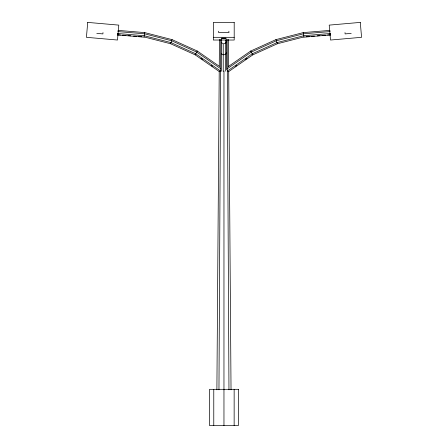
<?xml version="1.0" encoding="UTF-8"?>
<svg xmlns="http://www.w3.org/2000/svg" width="448" height="448" viewBox="0 0 448 448"><rect width="100%" height="100%" fill="white"/><g stroke="black" fill="none" stroke-linecap="round" stroke-linejoin="round"><path stroke-width="0.67" d="M223.961 389.805L223.961 70.896M218.96 389.805L220.774 39.424M216.888 389.805L219.223 70.896M219.262 66.002L219.453 39.424M330.092 35.224L330.193 33.298M102.995 32.592L102.894 33.908L96.796 33.376M218.669 31.214L218.557 32.508L228.984 32.508L228.866 31.214M144.682 33.04L144.754 32.609L117.936 30.374M170.615 43.758L172.071 39.626L144.754 32.609L144.026 36.926L170.615 43.758L195.143 54.841L219.554 71.753M195.143 54.841L197.299 51.033L172.071 39.626M226.548 41.692L225.529 43.35L223.227 43.758L223.227 71.54M226.548 52.937L225.529 54.466L223.227 54.841M228.284 66.562L250.701 51.033L275.929 39.626L303.246 32.609L330.064 30.374M227.242 68.757L251.3 52.091L276.332 40.774L303.447 33.807L330.17 31.578M227.198 71.148L252.258 53.788L276.982 42.61L303.772 35.728L330.338 33.51M235.592 66.276L236.729 65.492M245.258 59.584L246.96 58.402M228.446 71.753L252.857 54.841L277.385 43.758L303.974 36.926L303.246 32.609L303.318 33.04M351.204 33.376L345.106 33.908L345.005 32.592M306.062 36.753L309.54 36.462M311.623 36.288L314.406 36.058M317.19 35.823L319.973 35.594M322.062 35.42L325.539 35.129M327.628 34.955L330.411 34.72M303.839 37.173L330.456 34.955M213.338 37.313L234.198 37.313M117.83 31.578L144.553 33.807L171.668 40.774L196.7 52.091L220.758 68.757M117.662 33.51L144.228 35.728L171.018 42.61L195.742 53.788L220.802 71.148M117.589 34.72L120.372 34.955M122.461 35.129L125.938 35.42M128.027 35.594L130.81 35.823M133.594 36.058L136.377 36.288M138.46 36.462L141.938 36.753M117.544 34.955L144.161 37.173M221.379 53.788L222.762 54.578M221.379 42.61L222.762 43.467M197.299 51.033L219.716 66.562M201.04 58.402L202.742 59.584M211.271 65.492L212.408 66.276M250.914 51.408L250.701 51.033L252.857 54.841M275.929 39.626L277.385 43.758M117.807 33.298L117.908 35.224M228.469 39.424L228.665 66.702M228.704 71.596L231.034 389.805M227.147 39.424L228.962 389.805M234.147 389.318L234.147 425.6M226.548 39.614L226.548 69.793M225.529 39.922L225.529 71.182M223.961 389.318L223.961 425.6M221.379 39.379L221.379 71.238M213.774 389.318L213.774 425.6M87.724 22.4L86.419 37.313L117.488 40.029L118.793 25.116L87.724 22.4M226.089 38.242L221.452 38.242L226.089 38.242M360.276 22.4L329.207 25.116L330.512 40.029L361.581 37.313L360.276 22.4M234.198 22.4L213.338 22.4L213.338 40.029L234.198 40.029L234.198 22.4M238.364 389.318L209.558 389.318L209.558 425.6L238.364 425.6L238.364 389.318"/></g></svg>
